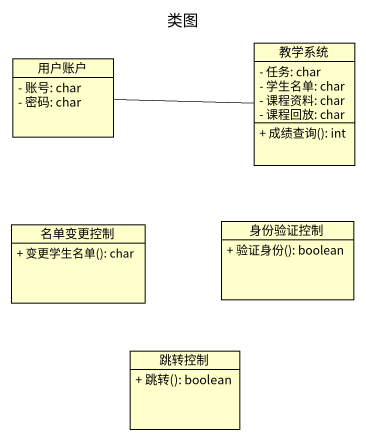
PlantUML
@startuml
title 类图
hide circle
hide empty members
skinparam classAttributeIconSize 0
class 用户账户 {
  - 账号: char
  - 密码: char
}
class 教学系统 {
  - 任务: char
  - 学生名单: char
  - 课程资料: char
  - 课程回放: char
  + 成绩查询(): int
}
class 名单变更控制 {
  + 变更学生名单(): char
}
class 身份验证控制 {
  + 验证身份(): boolean
}
class 跳转控制 {
  + 跳转(): boolean
}
用户账户 -right- 教学系统
@enduml
